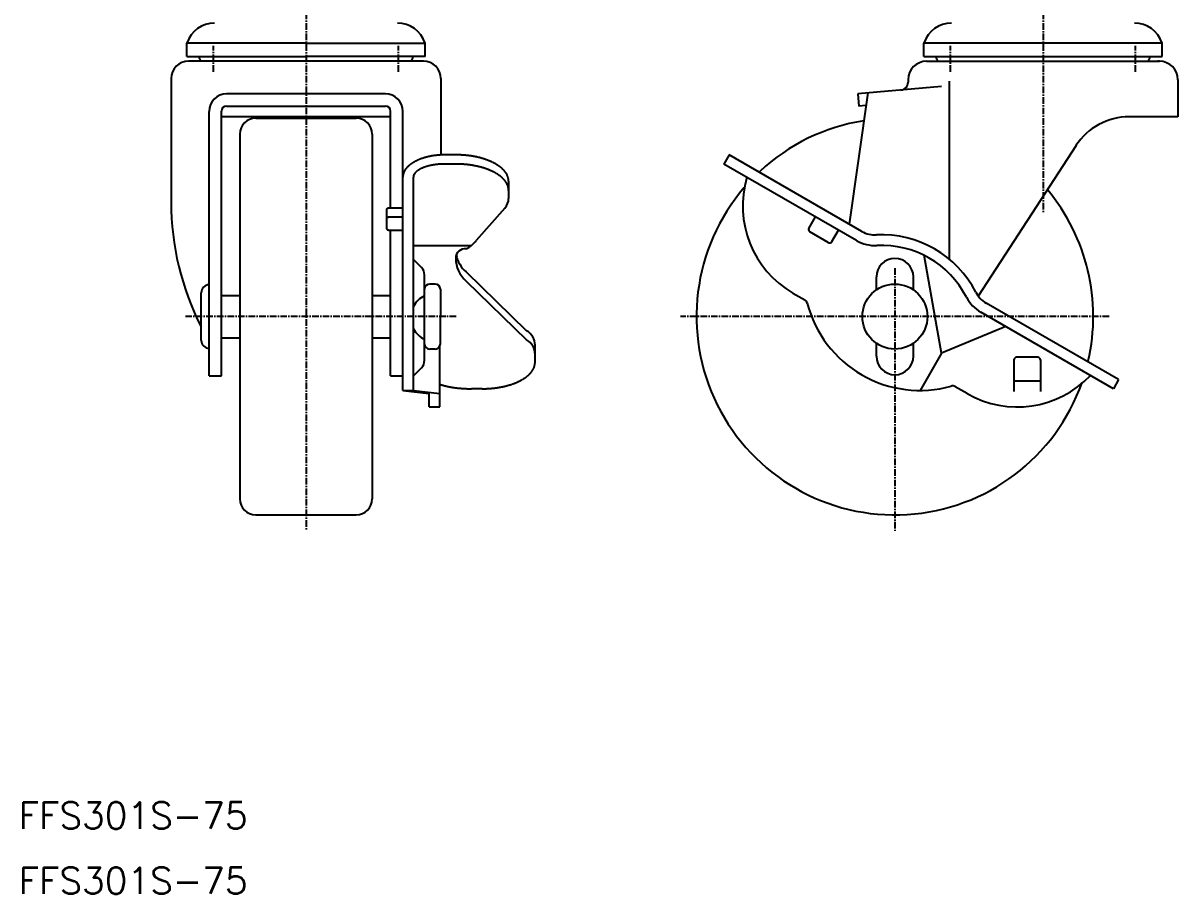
# Model space of a CAD drawing. Extents: x -200 to 21, y 289 to 585.
# Drawn here: x -199.9 to 18.4, y 289.3 to 454 of the extents above; entities that cross this region are included whole.
import ezdxf

# ---------------------------------------------------------------- set-up
doc = ezdxf.new("R2010")
doc.units = 0
doc.linetypes.add('CENTER', pattern=[2, 1.25, -0.25, 0.25, -0.25])
doc.layers.get('0').update_dxf_attribs({"linetype": 'CONTINUOUS'})
doc.layers.add('CENTER', color=1, linetype='CENTER')
doc.styles.get("Standard").update_dxf_attribs({"font": 'txt.shx', "bigfont": 'extfont2.shx'})

msp = doc.modelspace()

# ---------------------------------------------------------------- linework, layer by layer
at = {"color": 7, "linetype": 'CONTINUOUS'}
for p, q in [((-146.44, 450.18), (-168.94, 450.18)), ((-168.94, 447.68), (-168.94, 450.18)), ((-146.44, 450.18), (-123.94, 450.18)), ((-123.94, 447.68), (-123.94, 450.18)), ((15.37, 450.18), (-29.63, 450.18)), ((-29.63, 447.68), (-29.63, 450.18)), ((15.37, 447.68), (15.37, 450.18)), ((-168.94, 447.68), (-146.44, 447.68)), ((-123.94, 447.68), (-146.44, 447.68)), ((-29.63, 447.68), (15.37, 447.68)), ((-124.24, 446.77), (-168.64, 446.77)), ((-29.13, 446.77), (-28.86, 446.77)), ((-28.86, 446.77), (14.87, 446.77)), ((14.87, 446.77), (14.59, 446.77)), ((-171.94, 443.47), (-171.94, 420.12)), ((-120.94, 443.47), (-120.94, 429.04)), ((-32.63, 443.27), (-32.63, 442.8)), ((18.37, 443.27), (18.37, 436.27)), ((-26.32, 441.98), (-42.13, 440.59)), ((-24.89, 443.02), (-24.89, 409.37)), ((-131.44, 440.59), (-161.44, 440.59)), ((-40.27, 440.76), (-43.75, 415.96)), ((-42.13, 440.59), (-41.93, 438.3)), ((-164.74, 387.28), (-164.74, 437.29)), ((-162.44, 387.28), (-162.44, 437.3)), ((-161.44, 438.3), (-131.44, 438.3)), ((-130.44, 419.06), (-130.44, 437.3)), ((-128.14, 387.28), (-128.14, 437.29)), ((-40.6, 438.42), (-41.93, 438.3)), ((-130.44, 436.27), (-162.44, 436.27)), ((-155.94, 435.98), (-136.94, 435.98)), ((18.37, 436.27), (9.17, 436.27)), ((-158.94, 432.98), (-158.94, 363.98)), ((-133.94, 432.98), (-133.94, 363.98)), ((-0.89, 430.81), (-19.38, 402.35)), ((-118.14, 429.06), (-120.14, 429.06)), ((-66.44, 429.06), (-67.44, 427.33)), ((-41.38, 414.59), (-66.44, 429.06)), ((-118.14, 427.33), (-120.14, 427.33)), ((-42.38, 412.86), (-67.44, 427.33)), ((-128.14, 384.51), (-128.14, 424.83)), ((-126.14, 384.51), (-126.14, 424.83)), ((-108.14, 424.06), (-108.14, 420.83)), ((-131.14, 415.08), (-131.14, 418.81)), ((-130.64, 419.06), (-128.14, 419.06)), ((-130.64, 417.33), (-128.14, 417.33)), ((-108.84, 418.99), (-114.3, 412.86)), ((-51.37, 415.16), (-50.12, 417.33)), ((-130.64, 414.83), (-128.14, 414.83)), ((-130.44, 387.28), (-130.44, 414.83)), ((-47.04, 412.66), (-45.79, 414.83)), ((-47.72, 412.48), (-51.18, 414.48)), ((-126.14, 411.92), (-115.16, 411.92)), ((-126.14, 409.28), (-124.63, 407.77)), ((-26.33, 391.54), (-29.59, 410.06)), ((-124.04, 390.21), (-124.04, 406.36)), ((-116.19, 406.91), (-104.77, 395.8)), ((-122.04, 404.63), (-123.04, 404.63)), ((-116.19, 405.18), (-104.77, 394.06)), ((-38.63, 403.54), (-38.63, 405.98)), ((-31.63, 403.54), (-31.63, 405.98)), ((-166.24, 393.98), (-166.24, 402.98)), ((-162.44, 402.48), (-158.94, 402.48)), ((-133.94, 402.48), (-130.44, 402.48)), ((-121.04, 403.63), (-121.04, 398.48)), ((-54.39, 402.93), (-52.16, 401.65)), ((7.17, 386.56), (-17.88, 401.03)), ((-121.04, 393.33), (-121.04, 398.48)), ((6.17, 384.83), (-18.88, 399.3)), ((-14.18, 396.58), (-26.33, 391.54)), ((-162.44, 394.48), (-158.94, 394.48)), ((-133.94, 394.48), (-130.44, 394.48)), ((-103.14, 389.83), (-103.14, 393.06)), ((-38.63, 390.98), (-38.63, 393.42)), ((-31.63, 390.98), (-31.63, 393.42)), ((-122.04, 392.33), (-123.04, 392.33)), ((-121.14, 381.39), (-121.14, 392.89)), ((-26.33, 391.54), (-30.38, 384.51)), ((-8.13, 390.78), (-12.13, 390.78)), ((-126.14, 387.28), (-124.63, 388.8)), ((-12.63, 390.28), (-12.63, 384.28)), ((-7.63, 390.28), (-7.63, 384.28)), ((-164.74, 387.28), (-162.44, 387.28)), ((-130.44, 387.28), (-128.14, 387.28)), ((7.17, 386.56), (6.17, 384.83)), ((-128.14, 384.51), (-123.14, 383.93)), ((-128.14, 384.51), (-126.14, 384.51)), ((-126.14, 384.51), (-121.14, 383.93)), ((-113.14, 384.83), (-115.14, 384.83)), ((-21.48, 383.93), (-23.71, 385.22)), ((-7.63, 386.28), (-12.63, 386.28)), ((-123.14, 381.39), (-123.14, 383.93)), ((-123.14, 381.39), (-121.14, 381.39)), ((-155.94, 360.98), (-136.94, 360.98))]:
    msp.add_line(p, q, dxfattribs=at)
for points in [[(-120.14, 429.06, 0), (-120.24, 429.06, 0), (-120.34, 429.06, 0), (-120.44, 429.06, 0), (-120.54, 429.06, 0), (-120.63, 429.05, 0), (-120.73, 429.05, 0), (-120.83, 429.04, 0), (-120.93, 429.04, 0), (-121.03, 429.04, 0), (-121.12, 429.03, 0), (-121.22, 429.02, 0), (-121.32, 429.01, 0), (-121.41, 429.01, 0), (-121.51, 429, 0), (-121.61, 428.99, 0), (-121.7, 428.98, 0), (-121.8, 428.97, 0), (-121.9, 428.96, 0), (-121.99, 428.95, 0), (-122.09, 428.93, 0), (-122.18, 428.92, 0), (-122.28, 428.91, 0), (-122.37, 428.89, 0), (-122.47, 428.88, 0), (-122.56, 428.86, 0), (-122.65, 428.85, 0), (-122.75, 428.83, 0), (-122.84, 428.81, 0), (-122.93, 428.8, 0), (-123.02, 428.78, 0), (-123.11, 428.76, 0), (-123.2, 428.74, 0), (-123.3, 428.72, 0), (-123.39, 428.7, 0), (-123.47, 428.68, 0), (-123.56, 428.65, 0), (-123.65, 428.63, 0), (-123.74, 428.61, 0), (-123.83, 428.58, 0), (-123.91, 428.56, 0), (-124, 428.54, 0), (-124.09, 428.51, 0), (-124.17, 428.49, 0), (-124.26, 428.46, 0), (-124.34, 428.43, 0), (-124.42, 428.4, 0), (-124.51, 428.38, 0), (-124.59, 428.35, 0), (-124.67, 428.32, 0), (-124.75, 428.29, 0), (-124.83, 428.26, 0), (-124.91, 428.23, 0), (-124.99, 428.2, 0), (-125.06, 428.16, 0), (-125.14, 428.13, 0), (-125.22, 428.1, 0), (-125.29, 428.07, 0), (-125.37, 428.03, 0), (-125.44, 428, 0), (-125.52, 427.96, 0), (-125.59, 427.93, 0), (-125.66, 427.89, 0), (-125.73, 427.86, 0), (-125.8, 427.82, 0), (-125.87, 427.78, 0), (-125.94, 427.75, 0), (-126, 427.71, 0), (-126.07, 427.67, 0), (-126.14, 427.63, 0), (-126.2, 427.59, 0), (-126.26, 427.55, 0), (-126.33, 427.51, 0), (-126.39, 427.47, 0), (-126.45, 427.43, 0), (-126.51, 427.39, 0), (-126.57, 427.35, 0), (-126.63, 427.31, 0), (-126.68, 427.26, 0), (-126.74, 427.22, 0), (-126.8, 427.18, 0), (-126.85, 427.14, 0), (-126.9, 427.09, 0), (-126.95, 427.05, 0), (-127, 427, 0), (-127.06, 426.96, 0), (-127.1, 426.92, 0), (-127.15, 426.87, 0), (-127.2, 426.82, 0), (-127.24, 426.78, 0), (-127.29, 426.73, 0), (-127.33, 426.68, 0), (-127.38, 426.64, 0), (-127.42, 426.59, 0), (-127.46, 426.54, 0), (-127.5, 426.5, 0), (-127.53, 426.45, 0), (-127.57, 426.4, 0), (-127.61, 426.35, 0), (-127.64, 426.3, 0), (-127.67, 426.25, 0), (-127.71, 426.2, 0), (-127.74, 426.16, 0), (-127.77, 426.11, 0), (-127.8, 426.06, 0), (-127.83, 426.01, 0), (-127.85, 425.96, 0), (-127.88, 425.91, 0), (-127.9, 425.86, 0), (-127.93, 425.81, 0), (-127.95, 425.76, 0), (-127.97, 425.7, 0), (-127.99, 425.65, 0), (-128.01, 425.6, 0), (-128.03, 425.55, 0), (-128.04, 425.5, 0), (-128.06, 425.45, 0), (-128.07, 425.4, 0), (-128.08, 425.35, 0), (-128.09, 425.3, 0), (-128.1, 425.24, 0), (-128.11, 425.19, 0), (-128.12, 425.14, 0), (-128.13, 425.09, 0), (-128.13, 425.04, 0), (-128.14, 424.98, 0), (-128.14, 424.93, 0), (-128.14, 424.88, 0), (-128.14, 424.83, 0)], [(-108.14, 424.06, 0), (-108.14, 424.12, 0), (-108.15, 424.18, 0), (-108.15, 424.24, 0), (-108.16, 424.31, 0), (-108.16, 424.37, 0), (-108.17, 424.43, 0), (-108.18, 424.49, 0), (-108.19, 424.55, 0), (-108.2, 424.61, 0), (-108.22, 424.67, 0), (-108.23, 424.73, 0), (-108.25, 424.79, 0), (-108.27, 424.85, 0), (-108.29, 424.92, 0), (-108.31, 424.98, 0), (-108.33, 425.04, 0), (-108.36, 425.1, 0), (-108.39, 425.16, 0), (-108.41, 425.22, 0), (-108.44, 425.28, 0), (-108.47, 425.33, 0), (-108.5, 425.39, 0), (-108.54, 425.45, 0), (-108.57, 425.51, 0), (-108.61, 425.57, 0), (-108.65, 425.63, 0), (-108.69, 425.69, 0), (-108.73, 425.75, 0), (-108.77, 425.8, 0), (-108.81, 425.86, 0), (-108.86, 425.92, 0), (-108.9, 425.97, 0), (-108.95, 426.03, 0), (-109, 426.09, 0), (-109.05, 426.14, 0), (-109.1, 426.2, 0), (-109.16, 426.25, 0), (-109.21, 426.31, 0), (-109.27, 426.36, 0), (-109.32, 426.42, 0), (-109.38, 426.47, 0), (-109.44, 426.52, 0), (-109.5, 426.58, 0), (-109.57, 426.63, 0), (-109.63, 426.68, 0), (-109.69, 426.74, 0), (-109.76, 426.79, 0), (-109.83, 426.84, 0), (-109.9, 426.89, 0), (-109.97, 426.94, 0), (-110.04, 426.99, 0), (-110.11, 427.04, 0), (-110.19, 427.09, 0), (-110.26, 427.14, 0), (-110.34, 427.18, 0), (-110.41, 427.23, 0), (-110.49, 427.28, 0), (-110.57, 427.33, 0), (-110.65, 427.37, 0), (-110.73, 427.42, 0), (-110.82, 427.46, 0), (-110.9, 427.51, 0), (-110.99, 427.55, 0), (-111.07, 427.6, 0), (-111.16, 427.64, 0), (-111.25, 427.68, 0), (-111.34, 427.72, 0), (-111.43, 427.76, 0), (-111.52, 427.81, 0), (-111.61, 427.85, 0), (-111.7, 427.89, 0), (-111.8, 427.93, 0), (-111.89, 427.96, 0), (-111.99, 428, 0), (-112.09, 428.04, 0), (-112.19, 428.08, 0), (-112.28, 428.11, 0), (-112.39, 428.15, 0), (-112.49, 428.18, 0), (-112.59, 428.22, 0), (-112.69, 428.25, 0), (-112.79, 428.29, 0), (-112.9, 428.32, 0), (-113, 428.35, 0), (-113.11, 428.38, 0), (-113.21, 428.41, 0), (-113.32, 428.44, 0), (-113.43, 428.47, 0), (-113.54, 428.5, 0), (-113.65, 428.53, 0), (-113.76, 428.55, 0), (-113.87, 428.58, 0), (-113.98, 428.61, 0), (-114.09, 428.63, 0), (-114.2, 428.66, 0), (-114.32, 428.68, 0), (-114.43, 428.7, 0), (-114.54, 428.73, 0), (-114.66, 428.75, 0), (-114.77, 428.77, 0), (-114.89, 428.79, 0), (-115.01, 428.81, 0), (-115.12, 428.83, 0), (-115.24, 428.85, 0), (-115.36, 428.86, 0), (-115.48, 428.88, 0), (-115.59, 428.9, 0), (-115.71, 428.91, 0), (-115.83, 428.93, 0), (-115.95, 428.94, 0), (-116.07, 428.95, 0), (-116.19, 428.96, 0), (-116.31, 428.98, 0), (-116.43, 428.99, 0), (-116.55, 429, 0), (-116.68, 429.01, 0), (-116.8, 429.01, 0), (-116.92, 429.02, 0), (-117.04, 429.03, 0), (-117.16, 429.04, 0), (-117.28, 429.04, 0), (-117.41, 429.05, 0), (-117.53, 429.05, 0), (-117.65, 429.06, 0), (-117.78, 429.06, 0), (-117.9, 429.06, 0), (-118.02, 429.06, 0), (-118.14, 429.06, 0)], [(-120.14, 427.33, 0), (-120.22, 427.33, 0), (-120.29, 427.33, 0), (-120.36, 427.33, 0), (-120.44, 427.33, 0), (-120.51, 427.32, 0), (-120.58, 427.32, 0), (-120.66, 427.32, 0), (-120.73, 427.32, 0), (-120.8, 427.31, 0), (-120.88, 427.31, 0), (-120.95, 427.31, 0), (-121.02, 427.3, 0), (-121.1, 427.3, 0), (-121.17, 427.29, 0), (-121.24, 427.29, 0), (-121.31, 427.28, 0), (-121.39, 427.27, 0), (-121.46, 427.27, 0), (-121.53, 427.26, 0), (-121.6, 427.25, 0), (-121.67, 427.25, 0), (-121.74, 427.24, 0), (-121.81, 427.23, 0), (-121.89, 427.22, 0), (-121.95, 427.21, 0), (-122.03, 427.2, 0), (-122.09, 427.19, 0), (-122.16, 427.18, 0), (-122.23, 427.17, 0), (-122.3, 427.16, 0), (-122.37, 427.15, 0), (-122.44, 427.14, 0), (-122.51, 427.13, 0), (-122.57, 427.11, 0), (-122.64, 427.1, 0), (-122.71, 427.09, 0), (-122.78, 427.07, 0), (-122.84, 427.06, 0), (-122.91, 427.05, 0), (-122.97, 427.03, 0), (-123.04, 427.02, 0), (-123.1, 427, 0), (-123.16, 426.99, 0), (-123.23, 426.97, 0), (-123.29, 426.96, 0), (-123.35, 426.94, 0), (-123.42, 426.92, 0), (-123.48, 426.91, 0), (-123.54, 426.89, 0), (-123.6, 426.87, 0), (-123.66, 426.86, 0), (-123.72, 426.84, 0), (-123.78, 426.82, 0), (-123.83, 426.8, 0), (-123.89, 426.78, 0), (-123.95, 426.76, 0), (-124.01, 426.74, 0), (-124.06, 426.72, 0), (-124.12, 426.7, 0), (-124.17, 426.68, 0), (-124.23, 426.66, 0), (-124.28, 426.64, 0), (-124.33, 426.62, 0), (-124.39, 426.6, 0), (-124.44, 426.57, 0), (-124.49, 426.55, 0), (-124.54, 426.53, 0), (-124.59, 426.51, 0), (-124.64, 426.49, 0), (-124.69, 426.46, 0), (-124.73, 426.44, 0), (-124.78, 426.41, 0), (-124.83, 426.39, 0), (-124.87, 426.37, 0), (-124.92, 426.34, 0), (-124.96, 426.32, 0), (-125.01, 426.29, 0), (-125.05, 426.27, 0), (-125.09, 426.24, 0), (-125.13, 426.22, 0), (-125.17, 426.19, 0), (-125.21, 426.17, 0), (-125.25, 426.14, 0), (-125.29, 426.11, 0), (-125.33, 426.09, 0), (-125.36, 426.06, 0), (-125.4, 426.03, 0), (-125.43, 426.01, 0), (-125.47, 425.98, 0), (-125.5, 425.95, 0), (-125.53, 425.92, 0), (-125.57, 425.9, 0), (-125.6, 425.87, 0), (-125.63, 425.84, 0), (-125.66, 425.81, 0), (-125.69, 425.79, 0), (-125.71, 425.76, 0), (-125.74, 425.73, 0), (-125.77, 425.7, 0), (-125.79, 425.67, 0), (-125.82, 425.64, 0), (-125.84, 425.61, 0), (-125.86, 425.58, 0), (-125.89, 425.55, 0), (-125.91, 425.52, 0), (-125.93, 425.5, 0), (-125.94, 425.47, 0), (-125.96, 425.44, 0), (-125.98, 425.41, 0), (-126, 425.38, 0), (-126.01, 425.35, 0), (-126.03, 425.32, 0), (-126.04, 425.29, 0), (-126.06, 425.26, 0), (-126.07, 425.23, 0), (-126.08, 425.19, 0), (-126.09, 425.17, 0), (-126.1, 425.13, 0), (-126.11, 425.1, 0), (-126.11, 425.07, 0), (-126.12, 425.04, 0), (-126.13, 425.01, 0), (-126.13, 424.98, 0), (-126.14, 424.95, 0), (-126.14, 424.92, 0), (-126.14, 424.89, 0), (-126.14, 424.86, 0), (-126.14, 424.83, 0)], [(-108.14, 422.33, 0), (-108.14, 422.39, 0), (-108.15, 422.45, 0), (-108.15, 422.51, 0), (-108.16, 422.57, 0), (-108.16, 422.63, 0), (-108.17, 422.7, 0), (-108.18, 422.76, 0), (-108.19, 422.82, 0), (-108.2, 422.88, 0), (-108.22, 422.94, 0), (-108.23, 423, 0), (-108.25, 423.06, 0), (-108.27, 423.12, 0), (-108.29, 423.18, 0), (-108.31, 423.24, 0), (-108.33, 423.3, 0), (-108.36, 423.36, 0), (-108.39, 423.42, 0), (-108.41, 423.48, 0), (-108.44, 423.54, 0), (-108.47, 423.6, 0), (-108.5, 423.66, 0), (-108.54, 423.72, 0), (-108.57, 423.78, 0), (-108.61, 423.84, 0), (-108.65, 423.9, 0), (-108.69, 423.95, 0), (-108.73, 424.01, 0), (-108.77, 424.07, 0), (-108.81, 424.13, 0), (-108.86, 424.19, 0), (-108.9, 424.24, 0), (-108.95, 424.3, 0), (-109, 424.35, 0), (-109.05, 424.41, 0), (-109.1, 424.47, 0), (-109.16, 424.52, 0), (-109.21, 424.58, 0), (-109.27, 424.63, 0), (-109.32, 424.69, 0), (-109.38, 424.74, 0), (-109.44, 424.79, 0), (-109.5, 424.85, 0), (-109.57, 424.9, 0), (-109.63, 424.95, 0), (-109.69, 425, 0), (-109.76, 425.06, 0), (-109.83, 425.11, 0), (-109.9, 425.16, 0), (-109.97, 425.21, 0), (-110.04, 425.26, 0), (-110.11, 425.31, 0), (-110.19, 425.36, 0), (-110.26, 425.4, 0), (-110.34, 425.45, 0), (-110.41, 425.5, 0), (-110.49, 425.55, 0), (-110.57, 425.59, 0), (-110.65, 425.64, 0), (-110.73, 425.69, 0), (-110.82, 425.73, 0), (-110.9, 425.78, 0), (-110.99, 425.82, 0), (-111.07, 425.86, 0), (-111.16, 425.91, 0), (-111.25, 425.95, 0), (-111.34, 425.99, 0), (-111.43, 426.03, 0), (-111.52, 426.07, 0), (-111.61, 426.11, 0), (-111.7, 426.15, 0), (-111.8, 426.19, 0), (-111.89, 426.23, 0), (-111.99, 426.27, 0), (-112.09, 426.31, 0), (-112.19, 426.35, 0), (-112.28, 426.38, 0), (-112.39, 426.42, 0), (-112.49, 426.45, 0), (-112.59, 426.49, 0), (-112.69, 426.52, 0), (-112.79, 426.55, 0), (-112.9, 426.58, 0), (-113, 426.62, 0), (-113.11, 426.65, 0), (-113.21, 426.68, 0), (-113.32, 426.71, 0), (-113.43, 426.74, 0), (-113.54, 426.77, 0), (-113.65, 426.79, 0), (-113.76, 426.82, 0), (-113.87, 426.85, 0), (-113.98, 426.87, 0), (-114.09, 426.9, 0), (-114.2, 426.92, 0), (-114.32, 426.95, 0), (-114.43, 426.97, 0), (-114.54, 426.99, 0), (-114.66, 427.01, 0), (-114.77, 427.04, 0), (-114.89, 427.06, 0), (-115.01, 427.08, 0), (-115.12, 427.1, 0), (-115.24, 427.11, 0), (-115.36, 427.13, 0), (-115.48, 427.15, 0), (-115.59, 427.16, 0), (-115.71, 427.18, 0), (-115.83, 427.19, 0), (-115.95, 427.21, 0), (-116.07, 427.22, 0), (-116.19, 427.23, 0), (-116.31, 427.24, 0), (-116.43, 427.25, 0), (-116.55, 427.26, 0), (-116.68, 427.27, 0), (-116.8, 427.28, 0), (-116.92, 427.29, 0), (-117.04, 427.3, 0), (-117.16, 427.31, 0), (-117.28, 427.31, 0), (-117.41, 427.31, 0), (-117.53, 427.32, 0), (-117.65, 427.32, 0), (-117.78, 427.32, 0), (-117.9, 427.33, 0), (-118.02, 427.33, 0), (-118.14, 427.33, 0)], [(-131.14, 418.81, 0), (-131.14, 418.81, 0), (-131.14, 418.82, 0), (-131.14, 418.82, 0), (-131.14, 418.82, 0), (-131.14, 418.83, 0), (-131.14, 418.83, 0), (-131.14, 418.83, 0), (-131.14, 418.83, 0), (-131.14, 418.84, 0), (-131.14, 418.84, 0), (-131.14, 418.84, 0), (-131.14, 418.85, 0), (-131.14, 418.85, 0), (-131.14, 418.85, 0), (-131.13, 418.86, 0), (-131.13, 418.86, 0), (-131.13, 418.86, 0), (-131.13, 418.86, 0), (-131.13, 418.87, 0), (-131.13, 418.87, 0), (-131.13, 418.87, 0), (-131.12, 418.88, 0), (-131.12, 418.88, 0), (-131.12, 418.88, 0), (-131.12, 418.89, 0), (-131.12, 418.89, 0), (-131.12, 418.89, 0), (-131.11, 418.89, 0), (-131.11, 418.9, 0), (-131.11, 418.9, 0), (-131.11, 418.9, 0), (-131.1, 418.91, 0), (-131.1, 418.91, 0), (-131.1, 418.91, 0), (-131.1, 418.92, 0), (-131.09, 418.92, 0), (-131.09, 418.92, 0), (-131.09, 418.92, 0), (-131.09, 418.93, 0), (-131.08, 418.93, 0), (-131.08, 418.93, 0), (-131.08, 418.93, 0), (-131.07, 418.94, 0), (-131.07, 418.94, 0), (-131.07, 418.94, 0), (-131.06, 418.94, 0), (-131.06, 418.95, 0), (-131.06, 418.95, 0), (-131.06, 418.95, 0), (-131.05, 418.95, 0), (-131.05, 418.96, 0), (-131.04, 418.96, 0), (-131.04, 418.96, 0), (-131.04, 418.96, 0), (-131.03, 418.97, 0), (-131.03, 418.97, 0), (-131.03, 418.97, 0), (-131.02, 418.97, 0), (-131.02, 418.98, 0), (-131.01, 418.98, 0), (-131.01, 418.98, 0), (-131, 418.98, 0), (-131, 418.98, 0), (-131, 418.99, 0), (-130.99, 418.99, 0), (-130.99, 418.99, 0), (-130.98, 418.99, 0), (-130.98, 419, 0), (-130.97, 419, 0), (-130.97, 419, 0), (-130.97, 419, 0), (-130.96, 419, 0), (-130.96, 419.01, 0), (-130.95, 419.01, 0), (-130.95, 419.01, 0), (-130.94, 419.01, 0), (-130.94, 419.01, 0), (-130.93, 419.01, 0), (-130.93, 419.02, 0), (-130.92, 419.02, 0), (-130.92, 419.02, 0), (-130.91, 419.02, 0), (-130.91, 419.02, 0), (-130.9, 419.02, 0), (-130.9, 419.03, 0), (-130.89, 419.03, 0), (-130.88, 419.03, 0), (-130.88, 419.03, 0), (-130.87, 419.03, 0), (-130.87, 419.03, 0), (-130.86, 419.04, 0), (-130.86, 419.04, 0), (-130.85, 419.04, 0), (-130.85, 419.04, 0), (-130.84, 419.04, 0), (-130.83, 419.04, 0), (-130.83, 419.04, 0), (-130.82, 419.04, 0), (-130.82, 419.05, 0), (-130.81, 419.05, 0), (-130.81, 419.05, 0), (-130.8, 419.05, 0), (-130.79, 419.05, 0), (-130.79, 419.05, 0), (-130.78, 419.05, 0), (-130.78, 419.05, 0), (-130.77, 419.05, 0), (-130.76, 419.05, 0), (-130.76, 419.05, 0), (-130.75, 419.05, 0), (-130.75, 419.05, 0), (-130.74, 419.06, 0), (-130.73, 419.06, 0), (-130.73, 419.06, 0), (-130.72, 419.06, 0), (-130.72, 419.06, 0), (-130.71, 419.06, 0), (-130.7, 419.06, 0), (-130.7, 419.06, 0), (-130.69, 419.06, 0), (-130.69, 419.06, 0), (-130.68, 419.06, 0), (-130.67, 419.06, 0), (-130.67, 419.06, 0), (-130.66, 419.06, 0), (-130.66, 419.06, 0), (-130.65, 419.06, 0), (-130.64, 419.06, 0)], [(-131.14, 417.08, 0), (-131.14, 417.08, 0), (-131.14, 417.08, 0), (-131.14, 417.09, 0), (-131.14, 417.09, 0), (-131.14, 417.09, 0), (-131.14, 417.1, 0), (-131.14, 417.1, 0), (-131.14, 417.1, 0), (-131.14, 417.11, 0), (-131.14, 417.11, 0), (-131.14, 417.11, 0), (-131.14, 417.11, 0), (-131.14, 417.12, 0), (-131.14, 417.12, 0), (-131.13, 417.12, 0), (-131.13, 417.13, 0), (-131.13, 417.13, 0), (-131.13, 417.13, 0), (-131.13, 417.14, 0), (-131.13, 417.14, 0), (-131.13, 417.14, 0), (-131.12, 417.14, 0), (-131.12, 417.15, 0), (-131.12, 417.15, 0), (-131.12, 417.15, 0), (-131.12, 417.16, 0), (-131.12, 417.16, 0), (-131.11, 417.16, 0), (-131.11, 417.17, 0), (-131.11, 417.17, 0), (-131.11, 417.17, 0), (-131.1, 417.17, 0), (-131.1, 417.18, 0), (-131.1, 417.18, 0), (-131.1, 417.18, 0), (-131.09, 417.19, 0), (-131.09, 417.19, 0), (-131.09, 417.19, 0), (-131.09, 417.19, 0), (-131.08, 417.2, 0), (-131.08, 417.2, 0), (-131.08, 417.2, 0), (-131.07, 417.2, 0), (-131.07, 417.21, 0), (-131.07, 417.21, 0), (-131.06, 417.21, 0), (-131.06, 417.21, 0), (-131.06, 417.22, 0), (-131.06, 417.22, 0), (-131.05, 417.22, 0), (-131.05, 417.23, 0), (-131.04, 417.23, 0), (-131.04, 417.23, 0), (-131.04, 417.23, 0), (-131.03, 417.23, 0), (-131.03, 417.24, 0), (-131.03, 417.24, 0), (-131.02, 417.24, 0), (-131.02, 417.24, 0), (-131.01, 417.25, 0), (-131.01, 417.25, 0), (-131, 417.25, 0), (-131, 417.25, 0), (-131, 417.25, 0), (-130.99, 417.26, 0), (-130.99, 417.26, 0), (-130.98, 417.26, 0), (-130.98, 417.26, 0), (-130.97, 417.27, 0), (-130.97, 417.27, 0), (-130.97, 417.27, 0), (-130.96, 417.27, 0), (-130.96, 417.27, 0), (-130.95, 417.28, 0), (-130.95, 417.28, 0), (-130.94, 417.28, 0), (-130.94, 417.28, 0), (-130.93, 417.28, 0), (-130.93, 417.29, 0), (-130.92, 417.29, 0), (-130.92, 417.29, 0), (-130.91, 417.29, 0), (-130.91, 417.29, 0), (-130.9, 417.29, 0), (-130.9, 417.3, 0), (-130.89, 417.3, 0), (-130.88, 417.3, 0), (-130.88, 417.3, 0), (-130.87, 417.3, 0), (-130.87, 417.3, 0), (-130.86, 417.3, 0), (-130.86, 417.3, 0), (-130.85, 417.31, 0), (-130.85, 417.31, 0), (-130.84, 417.31, 0), (-130.83, 417.31, 0), (-130.83, 417.31, 0), (-130.82, 417.31, 0), (-130.82, 417.31, 0), (-130.81, 417.31, 0), (-130.81, 417.31, 0), (-130.8, 417.32, 0), (-130.79, 417.32, 0), (-130.79, 417.32, 0), (-130.78, 417.32, 0), (-130.78, 417.32, 0), (-130.77, 417.32, 0), (-130.76, 417.32, 0), (-130.76, 417.32, 0), (-130.75, 417.32, 0), (-130.75, 417.32, 0), (-130.74, 417.32, 0), (-130.73, 417.32, 0), (-130.73, 417.32, 0), (-130.72, 417.32, 0), (-130.72, 417.33, 0), (-130.71, 417.33, 0), (-130.7, 417.33, 0), (-130.7, 417.33, 0), (-130.69, 417.33, 0), (-130.69, 417.33, 0), (-130.68, 417.33, 0), (-130.67, 417.33, 0), (-130.67, 417.33, 0), (-130.66, 417.33, 0), (-130.66, 417.33, 0), (-130.65, 417.33, 0), (-130.64, 417.33, 0)], [(-131.14, 415.08, 0), (-131.14, 415.08, 0), (-131.14, 415.07, 0), (-131.14, 415.07, 0), (-131.14, 415.07, 0), (-131.14, 415.06, 0), (-131.14, 415.06, 0), (-131.14, 415.06, 0), (-131.14, 415.05, 0), (-131.14, 415.05, 0), (-131.14, 415.05, 0), (-131.14, 415.05, 0), (-131.14, 415.04, 0), (-131.14, 415.04, 0), (-131.14, 415.04, 0), (-131.13, 415.03, 0), (-131.13, 415.03, 0), (-131.13, 415.03, 0), (-131.13, 415.02, 0), (-131.13, 415.02, 0), (-131.13, 415.02, 0), (-131.13, 415.01, 0), (-131.12, 415.01, 0), (-131.12, 415.01, 0), (-131.12, 415.01, 0), (-131.12, 415, 0), (-131.12, 415, 0), (-131.12, 415, 0), (-131.11, 414.99, 0), (-131.11, 414.99, 0), (-131.11, 414.99, 0), (-131.11, 414.99, 0), (-131.1, 414.98, 0), (-131.1, 414.98, 0), (-131.1, 414.98, 0), (-131.1, 414.98, 0), (-131.09, 414.97, 0), (-131.09, 414.97, 0), (-131.09, 414.97, 0), (-131.09, 414.96, 0), (-131.08, 414.96, 0), (-131.08, 414.96, 0), (-131.08, 414.95, 0), (-131.07, 414.95, 0), (-131.07, 414.95, 0), (-131.07, 414.95, 0), (-131.06, 414.94, 0), (-131.06, 414.94, 0), (-131.06, 414.94, 0), (-131.06, 414.94, 0), (-131.05, 414.94, 0), (-131.05, 414.93, 0), (-131.04, 414.93, 0), (-131.04, 414.93, 0), (-131.04, 414.93, 0), (-131.03, 414.92, 0), (-131.03, 414.92, 0), (-131.03, 414.92, 0), (-131.02, 414.92, 0), (-131.02, 414.91, 0), (-131.01, 414.91, 0), (-131.01, 414.91, 0), (-131, 414.91, 0), (-131, 414.9, 0), (-131, 414.9, 0), (-130.99, 414.9, 0), (-130.99, 414.9, 0), (-130.98, 414.89, 0), (-130.98, 414.89, 0), (-130.97, 414.89, 0), (-130.97, 414.89, 0), (-130.97, 414.89, 0), (-130.96, 414.88, 0), (-130.96, 414.88, 0), (-130.95, 414.88, 0), (-130.95, 414.88, 0), (-130.94, 414.88, 0), (-130.94, 414.88, 0), (-130.93, 414.87, 0), (-130.93, 414.87, 0), (-130.92, 414.87, 0), (-130.92, 414.87, 0), (-130.91, 414.87, 0), (-130.91, 414.87, 0), (-130.9, 414.86, 0), (-130.9, 414.86, 0), (-130.89, 414.86, 0), (-130.88, 414.86, 0), (-130.88, 414.86, 0), (-130.87, 414.86, 0), (-130.87, 414.86, 0), (-130.86, 414.85, 0), (-130.86, 414.85, 0), (-130.85, 414.85, 0), (-130.85, 414.85, 0), (-130.84, 414.85, 0), (-130.83, 414.85, 0), (-130.83, 414.85, 0), (-130.82, 414.85, 0), (-130.82, 414.84, 0), (-130.81, 414.84, 0), (-130.81, 414.84, 0), (-130.8, 414.84, 0), (-130.79, 414.84, 0), (-130.79, 414.84, 0), (-130.78, 414.84, 0), (-130.78, 414.84, 0), (-130.77, 414.84, 0), (-130.76, 414.84, 0), (-130.76, 414.83, 0), (-130.75, 414.83, 0), (-130.75, 414.83, 0), (-130.74, 414.83, 0), (-130.73, 414.83, 0), (-130.73, 414.83, 0), (-130.72, 414.83, 0), (-130.72, 414.83, 0), (-130.71, 414.83, 0), (-130.7, 414.83, 0), (-130.7, 414.83, 0), (-130.69, 414.83, 0), (-130.69, 414.83, 0), (-130.68, 414.83, 0), (-130.67, 414.83, 0), (-130.67, 414.83, 0), (-130.66, 414.83, 0), (-130.66, 414.83, 0), (-130.65, 414.83, 0), (-130.64, 414.83, 0)], [(-113.14, 384.83, 0), (-113.02, 384.83, 0), (-112.9, 384.83, 0), (-112.78, 384.83, 0), (-112.65, 384.83, 0), (-112.53, 384.84, 0), (-112.41, 384.84, 0), (-112.28, 384.85, 0), (-112.16, 384.85, 0), (-112.04, 384.86, 0), (-111.92, 384.87, 0), (-111.8, 384.87, 0), (-111.68, 384.88, 0), (-111.55, 384.89, 0), (-111.43, 384.9, 0), (-111.31, 384.91, 0), (-111.19, 384.93, 0), (-111.07, 384.94, 0), (-110.95, 384.95, 0), (-110.83, 384.96, 0), (-110.71, 384.98, 0), (-110.59, 384.99, 0), (-110.48, 385.01, 0), (-110.36, 385.03, 0), (-110.24, 385.04, 0), (-110.12, 385.06, 0), (-110.01, 385.08, 0), (-109.89, 385.1, 0), (-109.77, 385.12, 0), (-109.66, 385.14, 0), (-109.54, 385.16, 0), (-109.43, 385.19, 0), (-109.32, 385.21, 0), (-109.2, 385.23, 0), (-109.09, 385.26, 0), (-108.98, 385.28, 0), (-108.87, 385.31, 0), (-108.76, 385.33, 0), (-108.65, 385.36, 0), (-108.54, 385.39, 0), (-108.43, 385.42, 0), (-108.32, 385.45, 0), (-108.21, 385.48, 0), (-108.11, 385.51, 0), (-108, 385.54, 0), (-107.9, 385.57, 0), (-107.79, 385.6, 0), (-107.69, 385.64, 0), (-107.59, 385.67, 0), (-107.49, 385.71, 0), (-107.39, 385.74, 0), (-107.28, 385.78, 0), (-107.19, 385.81, 0), (-107.09, 385.85, 0), (-106.99, 385.89, 0), (-106.89, 385.93, 0), (-106.8, 385.96, 0), (-106.7, 386, 0), (-106.61, 386.04, 0), (-106.52, 386.08, 0), (-106.43, 386.12, 0), (-106.34, 386.17, 0), (-106.25, 386.21, 0), (-106.16, 386.25, 0), (-106.07, 386.29, 0), (-105.99, 386.34, 0), (-105.9, 386.38, 0), (-105.82, 386.43, 0), (-105.73, 386.47, 0), (-105.65, 386.52, 0), (-105.57, 386.56, 0), (-105.49, 386.61, 0), (-105.41, 386.66, 0), (-105.34, 386.7, 0), (-105.26, 386.75, 0), (-105.19, 386.8, 0), (-105.11, 386.85, 0), (-105.04, 386.9, 0), (-104.97, 386.95, 0), (-104.9, 387, 0), (-104.83, 387.05, 0), (-104.76, 387.1, 0), (-104.69, 387.15, 0), (-104.63, 387.21, 0), (-104.57, 387.26, 0), (-104.5, 387.31, 0), (-104.44, 387.36, 0), (-104.38, 387.42, 0), (-104.32, 387.47, 0), (-104.27, 387.53, 0), (-104.21, 387.58, 0), (-104.16, 387.64, 0), (-104.1, 387.69, 0), (-104.05, 387.75, 0), (-104, 387.8, 0), (-103.95, 387.86, 0), (-103.9, 387.92, 0), (-103.86, 387.97, 0), (-103.81, 388.03, 0), (-103.77, 388.09, 0), (-103.73, 388.14, 0), (-103.69, 388.2, 0), (-103.65, 388.26, 0), (-103.61, 388.32, 0), (-103.57, 388.38, 0), (-103.54, 388.44, 0), (-103.5, 388.5, 0), (-103.47, 388.55, 0), (-103.44, 388.61, 0), (-103.41, 388.67, 0), (-103.39, 388.73, 0), (-103.36, 388.79, 0), (-103.33, 388.85, 0), (-103.31, 388.91, 0), (-103.29, 388.97, 0), (-103.27, 389.03, 0), (-103.25, 389.1, 0), (-103.23, 389.16, 0), (-103.22, 389.22, 0), (-103.2, 389.28, 0), (-103.19, 389.34, 0), (-103.18, 389.4, 0), (-103.17, 389.46, 0), (-103.16, 389.52, 0), (-103.16, 389.58, 0), (-103.15, 389.64, 0), (-103.15, 389.71, 0), (-103.14, 389.77, 0), (-103.14, 389.83, 0)], [(-121.14, 385.68, 0), (-121.11, 385.66, 0), (-121.07, 385.65, 0), (-121.04, 385.64, 0), (-121, 385.63, 0), (-120.96, 385.61, 0), (-120.93, 385.6, 0), (-120.89, 385.59, 0), (-120.85, 385.58, 0), (-120.82, 385.57, 0), (-120.78, 385.56, 0), (-120.74, 385.54, 0), (-120.7, 385.53, 0), (-120.67, 385.52, 0), (-120.63, 385.51, 0), (-120.59, 385.5, 0), (-120.55, 385.49, 0), (-120.51, 385.48, 0), (-120.47, 385.46, 0), (-120.43, 385.45, 0), (-120.39, 385.44, 0), (-120.35, 385.43, 0), (-120.31, 385.42, 0), (-120.27, 385.41, 0), (-120.23, 385.4, 0), (-120.19, 385.39, 0), (-120.15, 385.38, 0), (-120.11, 385.37, 0), (-120.06, 385.36, 0), (-120.02, 385.35, 0), (-119.98, 385.34, 0), (-119.94, 385.33, 0), (-119.89, 385.32, 0), (-119.85, 385.31, 0), (-119.81, 385.3, 0), (-119.77, 385.29, 0), (-119.72, 385.28, 0), (-119.68, 385.27, 0), (-119.64, 385.26, 0), (-119.59, 385.25, 0), (-119.55, 385.24, 0), (-119.5, 385.23, 0), (-119.46, 385.22, 0), (-119.41, 385.21, 0), (-119.37, 385.21, 0), (-119.32, 385.2, 0), (-119.28, 385.19, 0), (-119.23, 385.18, 0), (-119.19, 385.17, 0), (-119.14, 385.16, 0), (-119.1, 385.15, 0), (-119.05, 385.15, 0), (-119, 385.14, 0), (-118.96, 385.13, 0), (-118.91, 385.12, 0), (-118.86, 385.12, 0), (-118.82, 385.11, 0), (-118.77, 385.1, 0), (-118.72, 385.09, 0), (-118.67, 385.08, 0), (-118.63, 385.08, 0), (-118.58, 385.07, 0), (-118.53, 385.06, 0), (-118.48, 385.06, 0), (-118.43, 385.05, 0), (-118.39, 385.04, 0), (-118.34, 385.04, 0), (-118.29, 385.03, 0), (-118.24, 385.02, 0), (-118.19, 385.02, 0), (-118.14, 385.01, 0), (-118.09, 385, 0), (-118.04, 385, 0), (-117.99, 384.99, 0), (-117.94, 384.99, 0), (-117.89, 384.98, 0), (-117.84, 384.98, 0), (-117.8, 384.97, 0), (-117.75, 384.96, 0), (-117.69, 384.96, 0), (-117.64, 384.95, 0), (-117.59, 384.95, 0), (-117.54, 384.94, 0), (-117.49, 384.94, 0), (-117.44, 384.93, 0), (-117.39, 384.93, 0), (-117.34, 384.93, 0), (-117.29, 384.92, 0), (-117.24, 384.92, 0), (-117.19, 384.91, 0), (-117.14, 384.91, 0), (-117.08, 384.9, 0), (-117.03, 384.9, 0), (-116.98, 384.9, 0), (-116.93, 384.89, 0), (-116.88, 384.89, 0), (-116.83, 384.88, 0), (-116.78, 384.88, 0), (-116.72, 384.88, 0), (-116.67, 384.88, 0), (-116.62, 384.87, 0), (-116.57, 384.87, 0), (-116.51, 384.87, 0), (-116.46, 384.86, 0), (-116.41, 384.86, 0), (-116.36, 384.86, 0), (-116.31, 384.86, 0), (-116.25, 384.85, 0), (-116.2, 384.85, 0), (-116.15, 384.85, 0), (-116.09, 384.85, 0), (-116.04, 384.84, 0), (-115.99, 384.84, 0), (-115.94, 384.84, 0), (-115.88, 384.84, 0), (-115.83, 384.84, 0), (-115.78, 384.84, 0), (-115.72, 384.83, 0), (-115.67, 384.83, 0), (-115.62, 384.83, 0), (-115.57, 384.83, 0), (-115.51, 384.83, 0), (-115.46, 384.83, 0), (-115.41, 384.83, 0), (-115.36, 384.83, 0), (-115.3, 384.83, 0), (-115.25, 384.83, 0), (-115.2, 384.83, 0), (-115.14, 384.83, 0)]]:
    msp.add_polyline3d(points, dxfattribs=at)
msp.add_circle((-35.13, 398.48), 6.15, dxfattribs=at)
msp.add_circle((-35.13, 398.48), 6.15, dxfattribs=at)
for centre, radius, start, end in [((-163.71, 448.48), 5.5, 90, 161.9955), ((-129.17, 448.48), 5.5, 18.0045, 90), ((-24.4, 448.48), 5.5, 90, 161.9955), ((10.14, 448.48), 5.5, 18.0045, 90), ((-163.94, 448.2), 2.78, 190.8274, 210.9347), ((-128.94, 448.2), 2.78, 329.0653, 349.1726), ((-24.63, 448.2), 2.78, 190.8274, 210.9347), ((10.37, 448.2), 2.78, 329.0653, 349.1726), ((-168.64, 443.47), 3.3, 90, 180), ((-124.24, 443.47), 3.3, 0, 90), ((-29.13, 443.27), 3.5, 90, 180), ((14.87, 443.27), 3.5, 0, 90), ((-34.13, 442.8), 1.5, 275, 0), ((-161.44, 437.29), 3.3, 90, 180), ((-131.44, 437.29), 3.3, 0, 90), ((-161.44, 437.3), 1, 90, 180), ((-131.44, 437.3), 1, 0, 90), ((-155.94, 432.98), 3, 90, 180), ((-136.94, 432.98), 3, 0, 90), ((-35.13, 398.48), 37.5, 99.0146, 132.9424), ((9.17, 424.27), 12, 90, 147), ((-44.89, 419.39), 19, 163.3911, 240), ((-35.13, 398.48), 37.5, 139.3794, 340.6206), ((-35.13, 398.48), 37.5, 347.0576, 39.7715), ((-120.2, 420.12), 51.74, 180, 207.1464), ((-110.9, 420.83), 2.76, 318.2653, 0), ((-50.93, 414.91), 0.5, 150, 240), ((-118.14, 415.5), 4.66, 294.7996, 325.4518), ((-47.47, 412.91), 0.5, 240, 330), ((-38.88, 418.92), 7, 240, 272.8599), ((-38.88, 418.92), 5, 240, 272.8599), ((-37.63, 393.95), 20, 27.1401, 92.8599), ((-116.4, 409.54), 1.74, 82.9935, 180), ((-37.63, 393.95), 18, 27.1401, 92.8599), ((-112.3, 409.54), 5.84, 180, 228.3093), ((-112.3, 411.27), 5.84, 191.1034, 228.3093), ((-35.13, 405.98), 3.5, 0, 180), ((-126.04, 406.36), 2, 0, 45), ((-164.74, 402.98), 1.5, 90, 180), ((-123.04, 403.63), 1, 90, 180), ((-122.04, 403.63), 1, 0, 90), ((-122.18, 398.28), 4.5, 114.479, 151.7046), ((-52.66, 400.78), 1, 14.4258, 60), ((-15.38, 405.36), 7, 207.1401, 240), ((-15.38, 405.36), 5, 207.1401, 240), ((-30.38, 406.51), 22, 194.4258, 285.5742), ((-122.18, 398.28), 4.5, 208.2954, 245.521), ((-106.25, 393.06), 3.11, 0, 61.576), ((-164.74, 393.98), 1.5, 180, 270), ((-123.04, 393.33), 1, 180, 270), ((-122.04, 393.33), 1, 270, 0), ((-106.25, 391.33), 3.11, 0, 61.576), ((-35.13, 390.98), 3.5, 180, 0), ((-12.13, 390.28), 0.5, 90, 180), ((-8.13, 390.28), 0.5, 360, 90), ((-126.04, 390.21), 2, 315, 0), ((-11.98, 400.39), 19, 240, 316.6089), ((-24.21, 384.36), 1, 60, 105.5742), ((-155.94, 363.98), 3, 180, 270), ((-136.94, 363.98), 3, 270, 0)]:
    msp.add_arc(centre, radius, start, end, dxfattribs=at)
at = {"layer": 'CENTER', "color": 1, "linetype": 'CENTER'}
for p, q in [((-146.44, 495.98), (-146.44, 357.98)), ((-7.13, 495.98), (-7.13, 418.2)), ((-163.94, 444.77), (-163.94, 449.68)), ((-128.94, 444.77), (-128.94, 449.68)), ((-24.63, 444.77), (-24.63, 449.68)), ((10.37, 444.77), (10.37, 449.68)), ((-35.13, 407.63), (-35.13, 357.98)), ((-118.04, 398.48), (-169.24, 398.48)), ((5.37, 398.48), (-75.63, 398.48))]:
    msp.add_line(p, q, dxfattribs=at)

# ---------------------------------------------------------------- texts
at = {"color": 7, "linetype": 'CONTINUOUS'}
for p in [(-200.77, 301.63), (-200.77, 289.3)]:
    msp.add_text('FFS301S-75', height=5, dxfattribs=at).set_placement(p)

doc.saveas('drawing.dxf')
